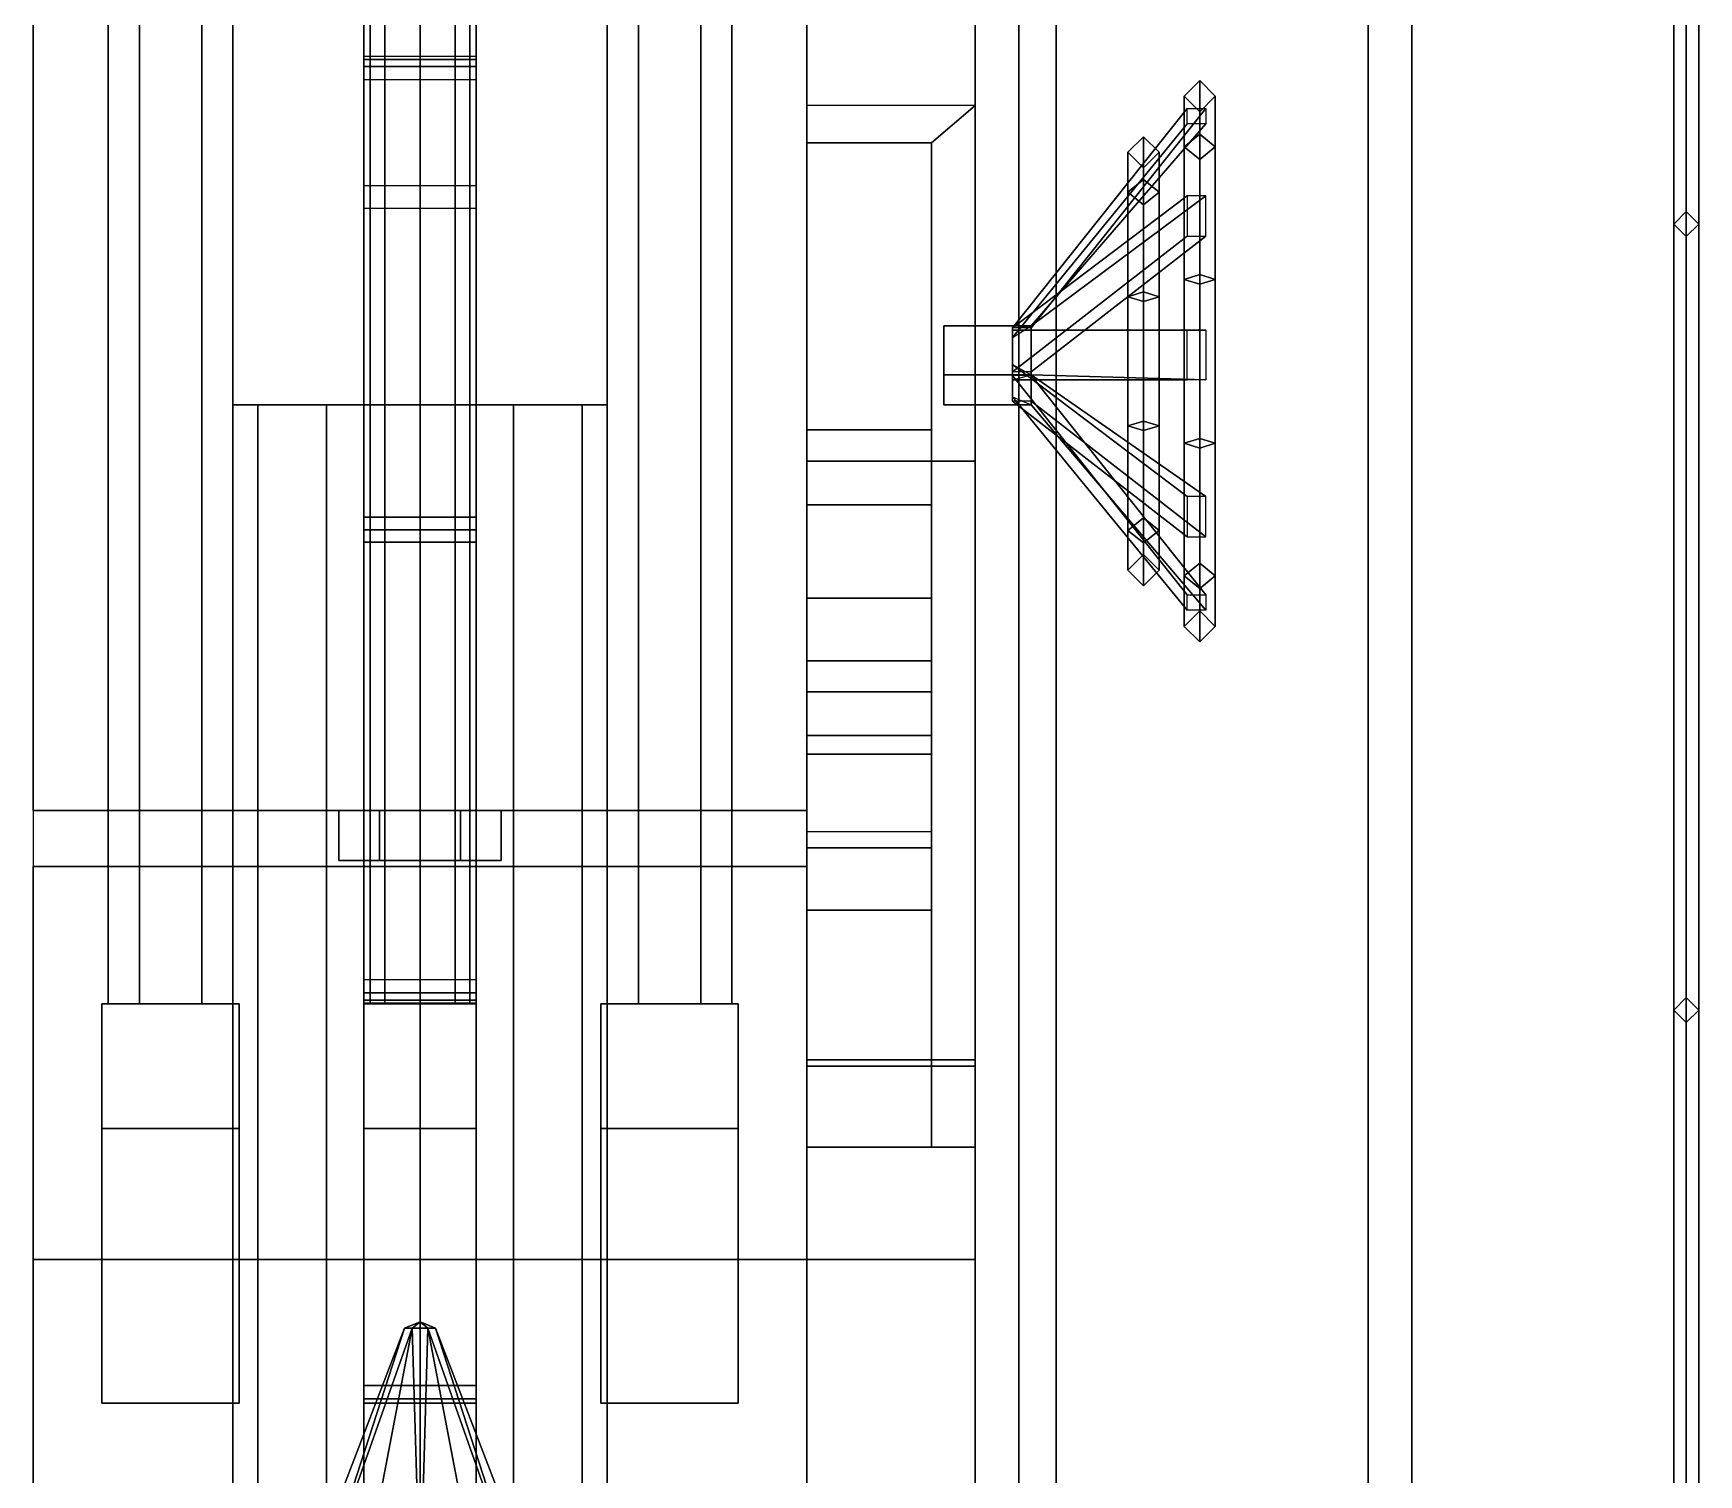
# Model space of a CAD drawing. Header units: millimetres. Extents: x -2 to 3, y -5.7 to 20.8.
# Drawn here: x -0.62 to 2.05, y -0.985 to 1.326 of the extents above; entities that cross this region are included whole.
import ezdxf

# ---------------------------------------------------------------- set-up
doc = ezdxf.new("R2010")
doc.units = ezdxf.units.MM
for name, color, linetype in [('gun', 1, 'Continuous'), ('gun_base', 2, 'Continuous'), ('shell', 3, 'Continuous'), ('sleeve', 5, 'Continuous'), ('tracks', 3, 'Continuous')]:
    doc.layers.add(name, color=color, linetype=linetype)

msp = doc.modelspace()

# ---------------------------------------------------------------- linework, layer by layer
for points in [[(0.96, -5.6, 0.71), (0.96, -4.2, 0.3), (0.96, 3.62, 0.3), (0.96, 5.61, 0.88)], [(0.96, -5.6, 1.4), (0.96, -5.6, 0.71), (0.96, 5.61, 0.88), (0.96, 5.61, 1.4)], [(0.96, 5.3, 1.72), (0.96, -5.42, 1.72), (2.05, -5.42, 1.72), (2.05, 5.3, 1.72)], [(2.05, -5.42, 1.72), (2.05, -5.11, 1.61), (2.05, 4.95, 1.61), (2.05, 5.3, 1.72)], [(2.05, 4.95, 1.61), (2.05, -5.11, 1.61), (0.96, -5.11, 1.61), (0.96, 4.95, 1.61)], [(-0.89, 4.13, 1.4), (-0.89, -2.33, 1.4), (0.89, -2.33, 1.4), (0.89, 4.13, 1.4)], [(0.89, 4.13, 1.4), (0.89, -2.33, 1.4), (0.89, -2.33, 2.35), (0.89, 4.13, 2.35)], [(0.89, 4.13, 2.35), (0.89, -2.33, 2.35), (0.96, -2.33, 2.35), (0.96, 4.13, 2.35)], [(0.96, -2.33, 2.35), (0.96, -2.33, 1.4), (0.96, 4.13, 1.4), (0.96, 4.13, 2.35)], [(0.96, 3.62, 0.3), (0.96, -4.2, 0.3), (-0.96, -4.2, 0.3), (-0.96, 3.62, 0.3)], [(1.59, -2.05, 2.35), (1.59, -2.05, 1.72), (1.59, 2.71, 1.72), (1.59, 2.37, 2.35)], [(2.01, -5.26, 3.27), (2.03, -5.26, 3.29), (2.03, 2.43, 3.29), (2.01, 2.43, 3.27)], [(2.03, -5.26, 3.25), (2.01, -5.26, 3.27), (2.01, 2.43, 3.27), (2.03, 2.43, 3.25)], [(2.03, -5.26, 3.29), (2.05, -5.26, 3.27), (2.05, 2.43, 3.27), (2.03, 2.43, 3.29)], [(2.05, -5.26, 3.27), (2.03, -5.26, 3.25), (2.03, 2.43, 3.25), (2.05, 2.43, 3.27)], [(0.96, 2.37, 2.35), (0.96, -2.05, 2.35), (1.59, -2.05, 2.35), (1.59, 2.37, 2.35)], [(2.05, 2.37, 2.24), (2.05, -5.42, 2.24), (0.96, -5.42, 2.24), (0.96, 2.37, 2.24)], [(0.96, 2.37, 2.35), (0.96, -5.42, 2.35), (2.05, -5.42, 2.35), (2.05, 2.37, 2.35)], [(2.05, -5.42, 2.35), (2.05, -5.42, 2.24), (2.05, 2.37, 2.24), (2.05, 2.37, 2.35)], [(2.03, 1.04, 2.35), (2.01, 1.02, 2.35), (2.01, 1.02, 3.27), (2.03, 1.04, 3.25)], [(2.01, 1.02, 2.35), (2.03, 1, 2.35), (2.03, 1, 3.25), (2.01, 1.02, 3.27)], [(2.05, 1.02, 2.35), (2.03, 1.04, 2.35), (2.03, 1.04, 3.25), (2.05, 1.02, 3.27)], [(2.03, 1, 2.35), (2.05, 1.02, 2.35), (2.05, 1.02, 3.27), (2.03, 1, 3.25)], [(2.03, -0.22, 2.35), (2.01, -0.24, 2.35), (2.01, -0.24, 3.27), (2.03, -0.22, 3.25)], [(2.01, -0.24, 2.35), (2.03, -0.26, 2.35), (2.03, -0.26, 3.25), (2.01, -0.24, 3.27)], [(2.05, -0.24, 2.35), (2.03, -0.22, 2.35), (2.03, -0.22, 3.25), (2.05, -0.24, 3.27)], [(2.03, -0.26, 2.35), (2.05, -0.24, 2.35), (2.05, -0.24, 3.27), (2.03, -0.26, 3.25)]]:
    msp.add_3dface(points)
at = {"layer": 'gun'}
for points in [[(-0.0566, 2.29, 4.5766), (-0.08, 2.29, 4.52), (-0.08, -0.23, 4.52), (-0.0566, -0.23, 4.5766)], [(-0.08, 2.29, 4.52), (-0.0566, 2.29, 4.4634), (-0.0566, -0.23, 4.4634), (-0.08, -0.23, 4.52)], [(-0.0566, 2.29, 2.6966), (-0.08, 2.29, 2.64), (-0.08, -0.23, 2.64), (-0.0566, -0.23, 2.6966)], [(-0.08, 2.29, 2.64), (-0.0566, 2.29, 2.5834), (-0.0566, -0.23, 2.5834), (-0.08, -0.23, 2.64)], [(0, 2.29, 4.6), (-0.0566, 2.29, 4.5766), (-0.0566, -0.23, 4.5766), (0, -0.23, 4.6)], [(-0.0566, 2.29, 4.4634), (0, 2.29, 4.44), (0, -0.23, 4.44), (-0.0566, -0.23, 4.4634)], [(0, 2.29, 2.72), (-0.0566, 2.29, 2.6966), (-0.0566, -0.23, 2.6966), (0, -0.23, 2.72)], [(-0.0566, 2.29, 2.5834), (0, 2.29, 2.56), (0, -0.23, 2.56), (-0.0566, -0.23, 2.5834)], [(0.0566, 2.29, 4.5766), (0, 2.29, 4.6), (0, -0.23, 4.6), (0.0566, -0.23, 4.5766)], [(0, 2.29, 4.44), (0.0566, 2.29, 4.4634), (0.0566, -0.23, 4.4634), (0, -0.23, 4.44)], [(0.0566, 2.29, 2.6966), (0, 2.29, 2.72), (0, -0.23, 2.72), (0.0566, -0.23, 2.6966)], [(0, 2.29, 2.56), (0.0566, 2.29, 2.5834), (0.0566, -0.23, 2.5834), (0, -0.23, 2.56)], [(0.08, 2.29, 4.52), (0.0566, 2.29, 4.5766), (0.0566, -0.23, 4.5766), (0.08, -0.23, 4.52)], [(0.0566, 2.29, 4.4634), (0.08, 2.29, 4.52), (0.08, -0.23, 4.52), (0.0566, -0.23, 4.4634)], [(0.08, 2.29, 2.64), (0.0566, 2.29, 2.6966), (0.0566, -0.23, 2.6966), (0.08, -0.23, 2.64)], [(0.0566, 2.29, 2.5834), (0.08, 2.29, 2.64), (0.08, -0.23, 2.64), (0.0566, -0.23, 2.5834)], [(-0.5, 1.8, 4.52), (-0.45, 1.8, 4.4334), (-0.45, -0.23, 4.4334), (-0.5, -0.23, 4.52)], [(-0.45, 1.8, 4.6066), (-0.5, 1.8, 4.52), (-0.5, -0.23, 4.52), (-0.45, -0.23, 4.6066)], [(-0.45, 1.8, 2.7266), (-0.5, 1.8, 2.64), (-0.5, -0.23, 2.64), (-0.45, -0.23, 2.7266)], [(-0.5, 1.8, 2.64), (-0.45, 1.8, 2.5534), (-0.45, -0.23, 2.5534), (-0.5, -0.23, 2.64)], [(-0.45, 1.8, 4.4334), (-0.35, 1.8, 4.4334), (-0.35, -0.23, 4.4334), (-0.45, -0.23, 4.4334)], [(-0.35, 1.8, 4.6066), (-0.45, 1.8, 4.6066), (-0.45, -0.23, 4.6066), (-0.35, -0.23, 4.6066)], [(-0.35, 1.8, 2.7266), (-0.45, 1.8, 2.7266), (-0.45, -0.23, 2.7266), (-0.35, -0.23, 2.7266)], [(-0.45, 1.8, 2.5534), (-0.35, 1.8, 2.5534), (-0.35, -0.23, 2.5534), (-0.45, -0.23, 2.5534)], [(-0.35, 1.8, 4.4334), (-0.3, 1.8, 4.52), (-0.3, -0.23, 4.52), (-0.35, -0.23, 4.4334)], [(-0.3, 1.8, 4.52), (-0.35, 1.8, 4.6066), (-0.35, -0.23, 4.6066), (-0.3, -0.23, 4.52)], [(-0.3, 1.8, 2.64), (-0.35, 1.8, 2.7266), (-0.35, -0.23, 2.7266), (-0.3, -0.23, 2.64)], [(-0.35, 1.8, 2.5534), (-0.3, 1.8, 2.64), (-0.3, -0.23, 2.64), (-0.35, -0.23, 2.5534)], [(0.35, 1.8, 4.6066), (0.3, 1.8, 4.52), (0.3, -0.23, 4.52), (0.35, -0.23, 4.6066)], [(0.3, 1.8, 4.52), (0.35, 1.8, 4.4334), (0.35, -0.23, 4.4334), (0.3, -0.23, 4.52)], [(0.3, 1.8, 2.64), (0.35, 1.8, 2.5534), (0.35, -0.23, 2.5534), (0.3, -0.23, 2.64)], [(0.35, 1.8, 2.7266), (0.3, 1.8, 2.64), (0.3, -0.23, 2.64), (0.35, -0.23, 2.7266)], [(0.45, 1.8, 4.6066), (0.35, 1.8, 4.6066), (0.35, -0.23, 4.6066), (0.45, -0.23, 4.6066)], [(0.35, 1.8, 4.4334), (0.45, 1.8, 4.4334), (0.45, -0.23, 4.4334), (0.35, -0.23, 4.4334)], [(0.35, 1.8, 2.5534), (0.45, 1.8, 2.5534), (0.45, -0.23, 2.5534), (0.35, -0.23, 2.5534)], [(0.45, 1.8, 2.7266), (0.35, 1.8, 2.7266), (0.35, -0.23, 2.7266), (0.45, -0.23, 2.7266)], [(0.5, 1.8, 4.52), (0.45, 1.8, 4.6066), (0.45, -0.23, 4.6066), (0.5, -0.23, 4.52)], [(0.45, 1.8, 4.4334), (0.5, 1.8, 4.52), (0.5, -0.23, 4.52), (0.45, -0.23, 4.4334)], [(0.45, 1.8, 2.5534), (0.5, 1.8, 2.64), (0.5, -0.23, 2.64), (0.45, -0.23, 2.5534)], [(0.5, 1.8, 2.64), (0.45, 1.8, 2.7266), (0.45, -0.23, 2.7266), (0.5, -0.23, 2.64)], [(-0.2598, 0.73, 3.43), (-0.3, 0.73, 3.58), (-0.3, -1.1, 3.58), (-0.2598, -1.1, 3.43)], [(-0.3, 0.73, 3.58), (-0.2598, 0.73, 3.73), (-0.2598, -1.15, 3.73), (-0.3, -1.1, 3.58)], [(-0.15, 0.73, 3.3202), (-0.2598, 0.73, 3.43), (-0.2598, -1.1, 3.43), (-0.15, -1.1, 3.3202)], [(-0.2598, 0.73, 3.73), (-0.15, 0.73, 3.8398), (-0.15, -1.19, 3.8398), (-0.2598, -1.15, 3.73)], [(0, 0.73, 3.28), (-0.15, 0.73, 3.3202), (-0.15, -1.1, 3.3202), (0, -1.1, 3.28)], [(-0.15, 0.73, 3.8398), (0, 0.73, 3.88), (0, -1.19, 3.88), (-0.15, -1.19, 3.8398)], [(0.15, 0.73, 3.3202), (0, 0.73, 3.28), (0, -1.1, 3.28), (0.15, -1.1, 3.3202)], [(0, 0.73, 3.88), (0.15, 0.73, 3.8398), (0.15, -1.19, 3.8398), (0, -1.19, 3.88)], [(0.2598, 0.73, 3.43), (0.15, 0.73, 3.3202), (0.15, -1.1, 3.3202), (0.2598, -1.1, 3.43)], [(0.15, 0.73, 3.8398), (0.2598, 0.73, 3.73), (0.2598, -1.15, 3.73), (0.15, -1.19, 3.8398)], [(0.3, 0.73, 3.58), (0.2598, 0.73, 3.43), (0.2598, -1.1, 3.43), (0.3, -1.1, 3.58)], [(0.2598, 0.73, 3.73), (0.3, 0.73, 3.58), (0.3, -1.1, 3.58), (0.2598, -1.15, 3.73)], [(-0.62, -0.01, 4.36), (-0.62, -1.1, 4.36), (0.62, -1.1, 4.36), (0.62, -0.01, 4.36)], [(0.62, -0.01, 4.36), (0.62, -0.01, 2.8), (-0.62, -0.01, 2.8), (-0.62, -0.01, 4.36)], [(0.62, -0.01, 2.8), (0.62, -1.1, 2.8), (-0.62, -1.1, 2.8), (-0.62, -0.01, 2.8)], [(0.62, -1.1, 4.36), (0.62, -1.1, 2.8), (0.62, -0.01, 2.8), (0.62, -0.01, 4.36)], [(-0.51, -0.23, 4.63), (-0.51, -0.43, 4.63), (-0.29, -0.43, 4.63), (-0.29, -0.23, 4.63)], [(-0.51, -0.23, 4.36), (-0.51, -0.87, 4.36), (-0.51, -0.43, 4.63), (-0.51, -0.23, 4.63)], [(-0.29, -0.23, 4.63), (-0.29, -0.23, 4.36), (-0.51, -0.23, 4.36), (-0.51, -0.23, 4.63)], [(-0.51, -0.43, 2.53), (-0.51, -0.87, 2.8), (-0.51, -0.23, 2.8), (-0.51, -0.23, 2.53)], [(-0.51, -0.23, 2.53), (-0.51, -0.23, 2.8), (-0.29, -0.23, 2.8), (-0.29, -0.23, 2.53)], [(-0.29, -0.23, 2.53), (-0.29, -0.43, 2.53), (-0.51, -0.43, 2.53), (-0.51, -0.23, 2.53)], [(-0.29, -0.43, 4.63), (-0.29, -0.87, 4.36), (-0.29, -0.23, 4.36), (-0.29, -0.23, 4.63)], [(-0.29, -0.23, 2.8), (-0.29, -0.87, 2.8), (-0.29, -0.43, 2.53), (-0.29, -0.23, 2.53)], [(-0.09, -0.23, 4.36), (-0.09, -0.87, 4.36), (-0.09, -0.43, 4.63), (-0.09, -0.23, 4.63)], [(-0.09, -0.23, 4.63), (-0.09, -0.43, 4.63), (0.09, -0.43, 4.63), (0.09, -0.23, 4.63)], [(0.09, -0.23, 4.63), (0.09, -0.23, 4.36), (-0.09, -0.23, 4.36), (-0.09, -0.23, 4.63)], [(-0.09, -0.43, 2.53), (-0.09, -0.87, 2.8), (-0.09, -0.23, 2.8), (-0.09, -0.23, 2.53)], [(-0.09, -0.23, 2.53), (-0.09, -0.23, 2.8), (0.09, -0.23, 2.8), (0.09, -0.23, 2.53)], [(0.09, -0.23, 2.53), (0.09, -0.43, 2.53), (-0.09, -0.43, 2.53), (-0.09, -0.23, 2.53)], [(0.09, -0.43, 4.63), (0.09, -0.87, 4.36), (0.09, -0.23, 4.36), (0.09, -0.23, 4.63)], [(0.09, -0.23, 2.8), (0.09, -0.87, 2.8), (0.09, -0.43, 2.53), (0.09, -0.23, 2.53)], [(0.29, -0.23, 4.63), (0.29, -0.43, 4.63), (0.51, -0.43, 4.63), (0.51, -0.23, 4.63)], [(0.51, -0.23, 4.63), (0.51, -0.23, 4.36), (0.29, -0.23, 4.36), (0.29, -0.23, 4.63)], [(0.29, -0.23, 4.36), (0.29, -0.87, 4.36), (0.29, -0.43, 4.63), (0.29, -0.23, 4.63)], [(0.29, -0.23, 2.53), (0.29, -0.23, 2.8), (0.51, -0.23, 2.8), (0.51, -0.23, 2.53)], [(0.29, -0.43, 2.53), (0.29, -0.87, 2.8), (0.29, -0.23, 2.8), (0.29, -0.23, 2.53)], [(0.51, -0.23, 2.53), (0.51, -0.43, 2.53), (0.29, -0.43, 2.53), (0.29, -0.23, 2.53)], [(0.51, -0.43, 4.63), (0.51, -0.87, 4.36), (0.51, -0.23, 4.36), (0.51, -0.23, 4.63)], [(0.51, -0.23, 2.8), (0.51, -0.87, 2.8), (0.51, -0.43, 2.53), (0.51, -0.23, 2.53)], [(-0.51, -0.43, 4.63), (-0.51, -0.87, 4.36), (-0.29, -0.87, 4.36), (-0.29, -0.43, 4.63)], [(-0.29, -0.43, 2.53), (-0.29, -0.87, 2.8), (-0.51, -0.87, 2.8), (-0.51, -0.43, 2.53)], [(-0.09, -0.43, 4.63), (-0.09, -0.87, 4.36), (0.09, -0.87, 4.36), (0.09, -0.43, 4.63)], [(0.09, -0.43, 2.53), (0.09, -0.87, 2.8), (-0.09, -0.87, 2.8), (-0.09, -0.43, 2.53)], [(0.29, -0.43, 4.63), (0.29, -0.87, 4.36), (0.51, -0.87, 4.36), (0.51, -0.43, 4.63)], [(0.51, -0.43, 2.53), (0.51, -0.87, 2.8), (0.29, -0.87, 2.8), (0.29, -0.43, 2.53)]]:
    msp.add_3dface(points, dxfattribs=at)
at = {"layer": 'gun_base'}
for points in [[(-0.62, 2.37, 1.54), (-0.62, -0.64, 1.54), (0.62, -0.64, 1.54), (0.62, 2.37, 1.54)], [(0.62, 2.37, 2.35), (0.62, -0.64, 2.35), (0.62, -0.32, 2.82), (0.62, 2.1, 2.82)], [(0.62, 2.37, 1.54), (0.62, -0.64, 1.54), (0.62, -0.64, 2.35), (0.62, 2.37, 2.35)], [(0.89, -0.32, 2.82), (0.89, -0.64, 2.35), (0.89, 2.37, 2.35), (0.89, 2.1, 2.82)], [(0.89, -0.64, 2.35), (0.89, -0.64, 1.4), (0.89, 2.37, 1.4), (0.89, 2.37, 2.35)], [(0.62, 2.1, 2.82), (0.62, -0.32, 2.82), (0.89, -0.32, 2.82), (0.89, 2.1, 2.82)], [(1.25, 1.1641, 2.8355), (1.225, 1.1438, 2.8502), (1.225, 1.225, 3.1), (1.25, 1.25, 3.1)], [(1.25, 1.25, 3.1), (1.225, 1.225, 3.1), (1.225, 1.1438, 3.3498), (1.25, 1.1641, 3.3645)], [(1.275, 1.1438, 2.8502), (1.25, 1.1641, 2.8355), (1.25, 1.25, 3.1), (1.275, 1.225, 3.1)], [(1.275, 1.225, 3.1), (1.25, 1.25, 3.1), (1.25, 1.1641, 3.3645), (1.275, 1.1438, 3.3498)], [(0.62, 1.21, 2.82), (0.62, 0.64, 2.82), (0.62, 0.64, 3.25), (0.62, 1.15, 3.53)], [(0.82, 1.15, 3.53), (0.89, 1.21, 2.82), (0.62, 1.21, 2.82), (0.62, 1.15, 3.53)], [(0.82, 0.64, 3.25), (0.89, 0.64, 2.82), (0.89, 1.21, 2.82), (0.82, 1.15, 3.53)], [(1.26, 1.2054, 3.1791), (0.98, 0.8535, 3.0648), (0.95, 0.8535, 3.0648), (1.23, 1.2054, 3.1791)], [(0.95, 0.8535, 3.0648), (0.95, 0.8383, 3.144), (1.23, 1.1807, 3.2552), (1.23, 1.2054, 3.1791)], [(1.26, 1.1807, 3.2552), (0.98, 0.8566, 3.1411), (0.98, 0.8535, 3.0648), (1.26, 1.2054, 3.1791)], [(1.225, 1.1438, 2.8502), (1.25, 1.1236, 2.8649), (1.25, 1.2, 3.1), (1.225, 1.225, 3.1)], [(1.225, 1.225, 3.1), (1.25, 1.2, 3.1), (1.25, 1.1236, 3.3351), (1.225, 1.1438, 3.3498)], [(1.25, 1.1236, 2.8649), (1.275, 1.1438, 2.8502), (1.275, 1.225, 3.1), (1.25, 1.2, 3.1)], [(1.25, 1.2, 3.1), (1.275, 1.225, 3.1), (1.275, 1.1438, 3.3498), (1.25, 1.1236, 3.3351)], [(1.23, 1.1807, 3.2552), (0.95, 0.8383, 3.144), (0.98, 0.8566, 3.1411), (1.26, 1.1807, 3.2552)], [(0.82, 0.69, 3.91), (0.82, 1.15, 3.53), (0.62, 1.15, 3.53), (0.62, 0.69, 3.91)], [(0.62, 1.15, 3.53), (0.62, 0.64, 3.25), (0.62, 0.32, 3.29), (0.62, 0.69, 3.91)], [(0.82, 0.32, 3.29), (0.82, 0.64, 3.25), (0.82, 1.15, 3.53), (0.82, 0.69, 3.91)], [(1.16, 1.0912, 2.8884), (1.135, 1.071, 2.9031), (1.135, 1.135, 3.1), (1.16, 1.16, 3.1)], [(1.16, 1.16, 3.1), (1.135, 1.135, 3.1), (1.135, 1.071, 3.2969), (1.16, 1.0912, 3.3116)], [(1.185, 1.071, 2.9031), (1.16, 1.0912, 2.8884), (1.16, 1.16, 3.1), (1.185, 1.135, 3.1)], [(1.185, 1.135, 3.1), (1.16, 1.16, 3.1), (1.16, 1.0912, 3.3116), (1.185, 1.071, 3.2969)], [(1.25, 0.9391, 2.672), (1.225, 0.9313, 2.6958), (1.225, 1.1438, 2.8502), (1.25, 1.1641, 2.8355)], [(1.25, 1.1641, 3.3645), (1.225, 1.1438, 3.3498), (1.225, 0.9313, 3.5042), (1.25, 0.9391, 3.528)], [(1.275, 0.9313, 2.6958), (1.25, 0.9391, 2.672), (1.25, 1.1641, 2.8355), (1.275, 1.1438, 2.8502)], [(1.275, 1.1438, 3.3498), (1.25, 1.1641, 3.3645), (1.25, 0.9391, 3.528), (1.275, 0.9313, 3.5042)], [(1.135, 1.071, 2.9031), (1.16, 1.0508, 2.9178), (1.16, 1.11, 3.1), (1.135, 1.135, 3.1)], [(1.135, 1.135, 3.1), (1.16, 1.11, 3.1), (1.16, 1.0508, 3.2822), (1.135, 1.071, 3.2969)], [(1.16, 1.0508, 2.9178), (1.185, 1.071, 2.9031), (1.185, 1.135, 3.1), (1.16, 1.11, 3.1)], [(1.16, 1.11, 3.1), (1.185, 1.135, 3.1), (1.185, 1.071, 3.2969), (1.16, 1.0508, 3.2822)], [(1.225, 0.9313, 2.6958), (1.25, 0.9236, 2.7196), (1.25, 1.1236, 2.8649), (1.225, 1.1438, 2.8502)], [(1.225, 1.1438, 3.3498), (1.25, 1.1236, 3.3351), (1.25, 0.9236, 3.4804), (1.225, 0.9313, 3.5042)], [(1.25, 0.9236, 2.7196), (1.275, 0.9313, 2.6958), (1.275, 1.1438, 2.8502), (1.25, 1.1236, 2.8649)], [(1.25, 1.1236, 3.3351), (1.275, 1.1438, 3.3498), (1.275, 0.9313, 3.5042), (1.25, 0.9236, 3.4804)], [(1.16, 0.9112, 2.7576), (1.135, 0.9035, 2.7814), (1.135, 1.071, 2.9031), (1.16, 1.0912, 2.8884)], [(1.16, 1.0912, 3.3116), (1.135, 1.071, 3.2969), (1.135, 0.9035, 3.4186), (1.16, 0.9112, 3.4424)], [(1.135, 0.9035, 2.7814), (1.16, 0.8958, 2.8052), (1.16, 1.0508, 2.9178), (1.135, 1.071, 2.9031)], [(1.135, 1.071, 3.2969), (1.16, 1.0508, 3.2822), (1.16, 0.8958, 3.3948), (1.135, 0.9035, 3.4186)], [(1.185, 0.9035, 2.7814), (1.16, 0.9112, 2.7576), (1.16, 1.0912, 2.8884), (1.185, 1.071, 2.9031)], [(1.185, 1.071, 3.2969), (1.16, 1.0912, 3.3116), (1.16, 0.9112, 3.4424), (1.185, 0.9035, 3.4186)], [(1.16, 0.8958, 2.8052), (1.185, 0.9035, 2.7814), (1.185, 1.071, 2.9031), (1.16, 1.0508, 2.9178)], [(1.16, 1.0508, 3.2822), (1.185, 1.071, 3.2969), (1.185, 0.9035, 3.4186), (1.16, 0.8958, 3.3948)], [(1.23, 1.0653, 2.7859), (0.95, 0.8537, 3.0772), (0.98, 0.8566, 3.0589), (1.26, 1.0653, 2.7859)], [(0.95, 0.7831, 3.0383), (0.95, 0.8537, 3.0772), (1.23, 1.0653, 2.7859), (1.23, 1.0005, 2.7389)], [(1.26, 1.0653, 2.7859), (0.98, 0.8566, 3.0589), (0.98, 0.7831, 3.0383), (1.26, 1.0005, 2.7389)], [(1.26, 1.0005, 2.7389), (0.98, 0.7831, 3.0383), (0.95, 0.7831, 3.0383), (1.23, 1.0005, 2.7389)], [(1.25, 0.6609, 2.672), (1.225, 0.6687, 2.6958), (1.225, 0.9313, 2.6958), (1.25, 0.9391, 2.672)], [(1.25, 0.9391, 3.528), (1.225, 0.9313, 3.5042), (1.225, 0.6687, 3.5042), (1.25, 0.6609, 3.528)], [(1.275, 0.6687, 2.6958), (1.25, 0.6609, 2.672), (1.25, 0.9391, 2.672), (1.275, 0.9313, 2.6958)], [(1.275, 0.9313, 3.5042), (1.25, 0.9391, 3.528), (1.25, 0.6609, 3.528), (1.275, 0.6687, 3.5042)], [(1.16, 0.6888, 2.7576), (1.135, 0.6965, 2.7814), (1.135, 0.9035, 2.7814), (1.16, 0.9112, 2.7576)], [(1.16, 0.9112, 3.4424), (1.135, 0.9035, 3.4186), (1.135, 0.6965, 3.4186), (1.16, 0.6888, 3.4424)], [(1.185, 0.6965, 2.7814), (1.16, 0.6888, 2.7576), (1.16, 0.9112, 2.7576), (1.185, 0.9035, 2.7814)], [(1.185, 0.9035, 3.4186), (1.16, 0.9112, 3.4424), (1.16, 0.6888, 3.4424), (1.185, 0.6965, 3.4186)], [(1.225, 0.6687, 2.6958), (1.25, 0.6764, 2.7196), (1.25, 0.9236, 2.7196), (1.225, 0.9313, 2.6958)], [(1.225, 0.9313, 3.5042), (1.25, 0.9236, 3.4804), (1.25, 0.6764, 3.4804), (1.225, 0.6687, 3.5042)], [(1.25, 0.6764, 2.7196), (1.275, 0.6687, 2.6958), (1.275, 0.9313, 2.6958), (1.25, 0.9236, 2.7196)], [(1.25, 0.9236, 3.4804), (1.275, 0.9313, 3.5042), (1.275, 0.6687, 3.5042), (1.25, 0.6764, 3.4804)], [(1.135, 0.6965, 2.7814), (1.16, 0.7042, 2.8052), (1.16, 0.8958, 2.8052), (1.135, 0.9035, 2.7814)], [(1.135, 0.9035, 3.4186), (1.16, 0.8958, 3.3948), (1.16, 0.7042, 3.3948), (1.135, 0.6965, 3.4186)], [(1.16, 0.7042, 2.8052), (1.185, 0.6965, 2.7814), (1.185, 0.9035, 2.7814), (1.16, 0.8958, 2.8052)], [(1.16, 0.8958, 3.3948), (1.185, 0.9035, 3.4186), (1.185, 0.6965, 3.4186), (1.16, 0.7042, 3.3948)], [(0.98, 0.7784, 3.1666), (0.98, 0.8566, 3.1411), (0.84, 0.8566, 3.1411), (0.84, 0.7784, 3.1666)], [(0.98, 0.8566, 3.1411), (0.98, 0.8566, 3.0589), (0.84, 0.8566, 3.0589), (0.84, 0.8566, 3.1411)], [(0.98, 0.8566, 3.0589), (0.98, 0.7784, 3.0334), (0.84, 0.7784, 3.0334), (0.84, 0.8566, 3.0589)], [(0.98, 0.73, 3.1), (0.98, 0.8566, 3.0589), (0.98, 0.8566, 3.1411), (0.98, 0.7784, 3.1666)], [(0.98, 0.7784, 3.0334), (0.98, 0.7784, 3.0334), (0.98, 0.8566, 3.0589), (0.98, 0.73, 3.1)], [(0.95, 0.85, 3.14), (0.95, 0.77, 3.15), (1.23, 0.77, 3.51), (1.23, 0.85, 3.51)], [(1.26, 0.85, 3.51), (0.98, 0.85, 3.14), (0.95, 0.85, 3.14), (1.23, 0.85, 3.51)], [(1.26, 0.77, 3.51), (0.98, 0.7784, 3.1666), (0.98, 0.85, 3.14), (1.26, 0.85, 3.51)], [(0.98, 0.73, 3.1), (0.98, 0.7784, 3.1666), (0.84, 0.7784, 3.1666), (0.84, 0.73, 3.1)], [(0.98, 0.7784, 3.0334), (0.98, 0.73, 3.1), (0.84, 0.73, 3.1), (0.84, 0.7784, 3.0334)], [(1.23, 0.5833, 2.7507), (0.95, 0.7949, 3.0419), (0.98, 0.7784, 3.0334), (1.26, 0.5833, 2.7507)], [(0.95, 0.736, 3.097), (0.95, 0.7949, 3.0419), (1.23, 0.5833, 2.7507), (1.23, 0.5186, 2.7977)], [(1.23, 0.77, 3.51), (0.95, 0.77, 3.15), (0.98, 0.7784, 3.1666), (1.26, 0.77, 3.51)], [(1.26, 0.4255, 3.2742), (0.98, 0.7774, 3.1599), (0.95, 0.7774, 3.1599), (1.23, 0.4255, 3.2742)], [(0.95, 0.7774, 3.1599), (0.95, 0.7432, 3.0869), (1.23, 0.4008, 3.1982), (1.23, 0.4255, 3.2742)], [(1.26, 0.5833, 2.7507), (0.98, 0.7784, 3.0334), (0.98, 0.736, 3.097), (1.26, 0.5186, 2.7977)], [(1.26, 0.4008, 3.1982), (0.98, 0.73, 3.1), (0.98, 0.7774, 3.1599), (1.26, 0.4255, 3.2742)], [(1.23, 0.4008, 3.1982), (0.95, 0.7432, 3.0869), (0.98, 0.73, 3.1), (1.26, 0.4008, 3.1982)], [(1.26, 0.5186, 2.7977), (0.98, 0.736, 3.097), (0.95, 0.736, 3.097), (1.23, 0.5186, 2.7977)], [(1.135, 0.529, 2.9031), (1.16, 0.5492, 2.9178), (1.16, 0.7042, 2.8052), (1.135, 0.6965, 2.7814)], [(1.135, 0.6965, 3.4186), (1.16, 0.7042, 3.3948), (1.16, 0.5492, 3.2822), (1.135, 0.529, 3.2969)], [(1.16, 0.5088, 2.8884), (1.135, 0.529, 2.9031), (1.135, 0.6965, 2.7814), (1.16, 0.6888, 2.7576)], [(1.16, 0.6888, 3.4424), (1.135, 0.6965, 3.4186), (1.135, 0.529, 3.2969), (1.16, 0.5088, 3.3116)], [(1.16, 0.5492, 2.9178), (1.185, 0.529, 2.9031), (1.185, 0.6965, 2.7814), (1.16, 0.7042, 2.8052)], [(1.16, 0.7042, 3.3948), (1.185, 0.6965, 3.4186), (1.185, 0.529, 3.2969), (1.16, 0.5492, 3.2822)], [(1.185, 0.529, 2.9031), (1.16, 0.5088, 2.8884), (1.16, 0.6888, 2.7576), (1.185, 0.6965, 2.7814)], [(1.185, 0.6965, 3.4186), (1.16, 0.6888, 3.4424), (1.16, 0.5088, 3.3116), (1.185, 0.529, 3.2969)], [(0.62, 0.69, 3.91), (0.62, 0.32, 3.29), (0.62, 0.2, 3.44), (0.62, 0.57, 3.95)], [(0.82, 0.57, 3.95), (0.82, 0.69, 3.91), (0.62, 0.69, 3.91), (0.62, 0.57, 3.95)], [(0.82, 0.2, 3.44), (0.82, 0.32, 3.29), (0.82, 0.69, 3.91), (0.82, 0.57, 3.95)], [(1.225, 0.4562, 2.8502), (1.25, 0.4764, 2.8649), (1.25, 0.6764, 2.7196), (1.225, 0.6687, 2.6958)], [(1.225, 0.6687, 3.5042), (1.25, 0.6764, 3.4804), (1.25, 0.4764, 3.3351), (1.225, 0.4562, 3.3498)], [(1.25, 0.4359, 2.8355), (1.225, 0.4562, 2.8502), (1.225, 0.6687, 2.6958), (1.25, 0.6609, 2.672)], [(1.25, 0.6609, 3.528), (1.225, 0.6687, 3.5042), (1.225, 0.4562, 3.3498), (1.25, 0.4359, 3.3645)], [(1.25, 0.4764, 2.8649), (1.275, 0.4562, 2.8502), (1.275, 0.6687, 2.6958), (1.25, 0.6764, 2.7196)], [(1.25, 0.6764, 3.4804), (1.275, 0.6687, 3.5042), (1.275, 0.4562, 3.3498), (1.25, 0.4764, 3.3351)], [(1.275, 0.4562, 2.8502), (1.25, 0.4359, 2.8355), (1.25, 0.6609, 2.672), (1.275, 0.6687, 2.6958)], [(1.275, 0.6687, 3.5042), (1.25, 0.6609, 3.528), (1.25, 0.4359, 3.3645), (1.275, 0.4562, 3.3498)], [(0.62, 0.64, 3.25), (0.62, 0.64, 2.82), (0.89, 0.64, 2.82), (0.82, 0.64, 3.25)], [(0.62, 0.32, 3.29), (0.62, 0.64, 3.25), (0.82, 0.64, 3.25), (0.82, 0.32, 3.29)], [(0.82, 0.42, 3.95), (0.82, 0.57, 3.95), (0.62, 0.57, 3.95), (0.62, 0.42, 3.95)], [(0.62, 0.57, 3.95), (0.62, 0.2, 3.44), (0.62, 0.17, 3.53), (0.62, 0.42, 3.95)], [(0.82, 0.17, 3.53), (0.82, 0.2, 3.44), (0.82, 0.57, 3.95), (0.82, 0.42, 3.95)], [(1.135, 0.465, 3.1), (1.16, 0.49, 3.1), (1.16, 0.5492, 2.9178), (1.135, 0.529, 2.9031)], [(1.135, 0.529, 3.2969), (1.16, 0.5492, 3.2822), (1.16, 0.49, 3.1), (1.135, 0.465, 3.1)], [(1.16, 0.49, 3.1), (1.185, 0.465, 3.1), (1.185, 0.529, 2.9031), (1.16, 0.5492, 2.9178)], [(1.16, 0.5492, 3.2822), (1.185, 0.529, 3.2969), (1.185, 0.465, 3.1), (1.16, 0.49, 3.1)], [(1.16, 0.44, 3.1), (1.135, 0.465, 3.1), (1.135, 0.529, 2.9031), (1.16, 0.5088, 2.8884)], [(1.16, 0.5088, 3.3116), (1.135, 0.529, 3.2969), (1.135, 0.465, 3.1), (1.16, 0.44, 3.1)], [(1.185, 0.465, 3.1), (1.16, 0.44, 3.1), (1.16, 0.5088, 2.8884), (1.185, 0.529, 2.9031)], [(1.185, 0.529, 3.2969), (1.16, 0.5088, 3.3116), (1.16, 0.44, 3.1), (1.185, 0.465, 3.1)], [(1.225, 0.375, 3.1), (1.25, 0.4, 3.1), (1.25, 0.4764, 2.8649), (1.225, 0.4562, 2.8502)], [(1.225, 0.4562, 3.3498), (1.25, 0.4764, 3.3351), (1.25, 0.4, 3.1), (1.225, 0.375, 3.1)], [(1.25, 0.35, 3.1), (1.225, 0.375, 3.1), (1.225, 0.4562, 2.8502), (1.25, 0.4359, 2.8355)], [(1.25, 0.4359, 3.3645), (1.225, 0.4562, 3.3498), (1.225, 0.375, 3.1), (1.25, 0.35, 3.1)], [(1.25, 0.4, 3.1), (1.275, 0.375, 3.1), (1.275, 0.4562, 2.8502), (1.25, 0.4764, 2.8649)], [(1.25, 0.4764, 3.3351), (1.275, 0.4562, 3.3498), (1.275, 0.375, 3.1), (1.25, 0.4, 3.1)], [(1.275, 0.375, 3.1), (1.25, 0.35, 3.1), (1.25, 0.4359, 2.8355), (1.275, 0.4562, 2.8502)], [(1.275, 0.4562, 3.3498), (1.25, 0.4359, 3.3645), (1.25, 0.35, 3.1), (1.275, 0.375, 3.1)], [(0.62, 0.42, 3.95), (0.62, 0.17, 3.53), (0.62, 0.17, 3.68), (0.62, 0.27, 3.92)], [(0.82, 0.27, 3.92), (0.82, 0.42, 3.95), (0.62, 0.42, 3.95), (0.62, 0.27, 3.92)], [(0.82, 0.17, 3.68), (0.82, 0.17, 3.53), (0.82, 0.42, 3.95), (0.82, 0.27, 3.92)], [(0.62, 0.2, 3.44), (0.62, 0.32, 3.29), (0.82, 0.32, 3.29), (0.82, 0.2, 3.44)], [(0.82, 0.02, 3.88), (0.82, 0.27, 3.92), (0.62, 0.27, 3.92), (0.62, 0.02, 3.88)], [(0.62, 0.27, 3.92), (0.62, 0.17, 3.68), (0.62, -0.08, 3.75), (0.62, 0.02, 3.88)], [(0.82, -0.08, 3.75), (0.82, 0.17, 3.68), (0.82, 0.27, 3.92), (0.82, 0.02, 3.88)], [(0.62, 0.17, 3.53), (0.62, 0.2, 3.44), (0.82, 0.2, 3.44), (0.82, 0.17, 3.53)], [(0.62, 0.17, 3.68), (0.62, 0.17, 3.53), (0.82, 0.17, 3.53), (0.82, 0.17, 3.68)], [(0.62, -0.08, 3.75), (0.62, 0.17, 3.68), (0.82, 0.17, 3.68), (0.82, -0.08, 3.75)], [(0.62, 0.0462, 3.7147), (0.62, -0.33, 3.19), (0.62, -0.46, 3.24), (0.62, -0.08, 3.75)], [(0.82, 0.0462, 3.7147), (0.82, -0.33, 3.19), (0.62, -0.33, 3.19), (0.62, 0.0462, 3.7147)], [(0.82, -0.46, 3.24), (0.82, -0.33, 3.19), (0.82, 0.0462, 3.7147), (0.82, -0.08, 3.75)], [(0.62, 0.02, 3.88), (0.62, -0.08, 3.75), (0.82, -0.08, 3.75), (0.82, 0.02, 3.88)], [(0.62, -0.08, 3.75), (0.62, -0.46, 3.24), (0.82, -0.46, 3.24), (0.82, -0.08, 3.75)], [(0.62, -0.32, 2.82), (0.62, -0.64, 2.35), (0.89, -0.64, 2.35), (0.89, -0.32, 2.82)], [(0.62, -0.33, 3.19), (0.62, -0.33, 2.8), (0.62, -0.46, 2.61), (0.62, -0.46, 3.24)], [(0.82, -0.33, 3.19), (0.89, -0.33, 2.8), (0.62, -0.33, 2.8), (0.62, -0.33, 3.19)], [(0.89, -0.46, 2.61), (0.89, -0.33, 2.8), (0.82, -0.33, 3.19), (0.82, -0.46, 3.24)], [(0.62, -0.46, 3.24), (0.62, -0.46, 2.61), (0.89, -0.46, 2.61), (0.82, -0.46, 3.24)], [(-0.62, -0.64, 1.54), (-0.62, -0.64, 1.4), (0.62, -0.64, 1.4), (0.62, -0.64, 1.54)], [(0.62, -0.64, 2.35), (0.62, -0.64, 1.4), (0.89, -0.64, 1.4), (0.89, -0.64, 2.35)]]:
    msp.add_3dface(points, dxfattribs=at)
at = {"layer": 'shell'}
for points in [[(-0.0125, -0.75, 3.5583), (-0.025, -0.75, 3.58), (0, -0.74, 3.58)], [(-0.025, -0.75, 3.58), (-0.0125, -0.75, 3.6017), (0, -0.74, 3.58)], [(0.0125, -0.75, 3.5583), (-0.0125, -0.75, 3.5583), (0, -0.74, 3.58)], [(-0.0125, -0.75, 3.6017), (0.0125, -0.75, 3.6017), (0, -0.74, 3.58)], [(0.025, -0.75, 3.58), (0.0125, -0.75, 3.5583), (0, -0.74, 3.58)], [(0.0125, -0.75, 3.6017), (0.025, -0.75, 3.58), (0, -0.74, 3.58)], [(-0.1645, -1.18, 3.485), (-0.19, -1.18, 3.58), (-0.025, -0.75, 3.58), (-0.0125, -0.75, 3.5583)], [(-0.19, -1.18, 3.58), (-0.1645, -1.18, 3.675), (-0.025, -0.75, 3.58)], [(-0.095, -1.18, 3.4155), (-0.1645, -1.18, 3.485), (-0.0125, -0.75, 3.5583)], [(-0.1645, -1.18, 3.675), (-0.095, -1.18, 3.7445), (-0.0125, -0.75, 3.6017), (-0.025, -0.75, 3.58)], [(0, -1.18, 3.39), (-0.095, -1.18, 3.4155), (-0.0125, -0.75, 3.5583), (0.0125, -0.75, 3.5583)], [(-0.095, -1.18, 3.7445), (0, -1.18, 3.77), (-0.0125, -0.75, 3.6017)], [(0, -1.18, 3.77), (0.095, -1.18, 3.7445), (0.0125, -0.75, 3.6017), (-0.0125, -0.75, 3.6017)], [(0.095, -1.18, 3.4155), (0, -1.18, 3.39), (0.0125, -0.75, 3.5583)], [(0.1645, -1.18, 3.485), (0.095, -1.18, 3.4155), (0.0125, -0.75, 3.5583), (0.025, -0.75, 3.58)], [(0.095, -1.18, 3.7445), (0.1645, -1.18, 3.675), (0.0125, -0.75, 3.6017)], [(0.1645, -1.18, 3.675), (0.19, -1.18, 3.58), (0.025, -0.75, 3.58), (0.0125, -0.75, 3.6017)], [(0.19, -1.18, 3.58), (0.1645, -1.18, 3.485), (0.025, -0.75, 3.58)]]:
    msp.add_3dface(points, dxfattribs=at)
at = {"layer": 'sleeve'}
for points in [[(-0.62, 1.85, 4.81), (-0.62, 0.08, 4.81), (-0.09, 0.08, 4.99), (-0.09, 1.85, 4.99)], [(-0.62, 0.08, 2.35), (-0.62, 1.85, 2.35), (-0.09, 1.85, 2.17), (-0.09, 0.08, 2.17)], [(-0.09, 1.85, 4.99), (-0.09, 0.08, 4.99), (0.09, 0.08, 4.99), (0.09, 1.85, 4.99)], [(-0.09, 0.08, 2.17), (-0.09, 1.85, 2.17), (0.09, 1.85, 2.17), (0.09, 0.08, 2.17)], [(0.09, 1.2724, 1.7877), (0.09, 1.85, 2.17), (-0.09, 1.85, 2.17), (-0.09, 1.2724, 1.7877)], [(0.09, 1.85, 2.13), (0.09, 1.2839, 1.76), (-0.09, 1.2839, 1.76), (-0.09, 1.85, 2.13)], [(-0.09, 1.2724, 1.7877), (-0.09, 1.85, 2.17), (-0.09, 1.85, 2.13), (-0.09, 1.2839, 1.76)], [(0.09, 0.08, 4.99), (0.62, 0.08, 4.81), (0.62, 1.85, 4.81), (0.09, 1.85, 4.99)], [(0.09, 1.85, 2.17), (0.62, 1.85, 2.35), (0.62, 0.08, 2.35), (0.09, 0.08, 2.17)], [(0.09, 1.85, 2.17), (0.09, 1.2724, 1.7877), (0.09, 1.2839, 1.76), (0.09, 1.85, 2.13)], [(0.62, 0.08, 4.81), (0.62, 0.08, 2.35), (0.62, 1.85, 2.35), (0.62, 1.85, 4.81)], [(-0.09, 1.2885, 1.7877), (-0.09, 1.2515, 1.7723), (-0.09, 1.0449, 2.2712), (-0.09, 1.0818, 2.2865)], [(0.09, 1.0818, 2.2865), (0.09, 1.2885, 1.7877), (-0.09, 1.2885, 1.7877), (-0.09, 1.0818, 2.2865)], [(0.09, 1.2839, 1.76), (0.09, 0.53, 1.61), (-0.09, 0.53, 1.61), (-0.09, 1.2839, 1.76)], [(-0.09, 0.53, 1.64), (-0.09, 1.2724, 1.7877), (-0.09, 1.2839, 1.76), (-0.09, 0.53, 1.61)], [(0.09, 1.0449, 2.2712), (0.09, 1.2515, 1.7723), (0.09, 1.2885, 1.7877), (0.09, 1.0818, 2.2865)], [(0.09, 1.2724, 1.7877), (0.09, 0.53, 1.64), (0.09, 0.53, 1.61), (0.09, 1.2839, 1.76)], [(0.09, 0.53, 1.64), (0.09, 1.2724, 1.7877), (-0.09, 1.2724, 1.7877), (-0.09, 0.53, 1.64)], [(-0.09, 1.0449, 2.2712), (-0.09, 1.2515, 1.7723), (0.09, 1.2515, 1.7723), (0.09, 1.0449, 2.2712)], [(-0.09, 0.55, 1.63), (-0.09, 0.51, 1.63), (-0.09, 0.51, 2.17), (-0.09, 0.55, 2.17)], [(0.09, 0.55, 2.17), (0.09, 0.55, 1.63), (-0.09, 0.55, 1.63), (-0.09, 0.55, 2.17)], [(0.09, 0.51, 2.17), (0.09, 0.51, 1.63), (0.09, 0.55, 1.63), (0.09, 0.55, 2.17)], [(0.09, -0.2124, 1.7877), (0.09, 0.53, 1.64), (-0.09, 0.53, 1.64), (-0.09, -0.2124, 1.7877)], [(0.09, 0.53, 1.61), (0.09, -0.2239, 1.76), (-0.09, -0.2239, 1.76), (-0.09, 0.53, 1.61)], [(-0.09, -0.2124, 1.7877), (-0.09, 0.53, 1.64), (-0.09, 0.53, 1.61), (-0.09, -0.2239, 1.76)], [(-0.09, 0.51, 2.17), (-0.09, 0.51, 1.63), (0.09, 0.51, 1.63), (0.09, 0.51, 2.17)], [(0.09, 0.53, 1.64), (0.09, -0.2124, 1.7877), (0.09, -0.2239, 1.76), (0.09, 0.53, 1.61)], [(-0.62, 0.08, 4.81), (-0.62, 0.08, 2.35), (0.62, 0.08, 2.35), (0.62, 0.08, 4.81)], [(-0.09, 0.08, 4.99), (-0.62, 0.08, 4.81), (0.62, 0.08, 4.81), (0.09, 0.08, 4.99)], [(0.09, 0.08, 2.17), (0.62, 0.08, 2.35), (-0.62, 0.08, 2.35), (-0.09, 0.08, 2.17)], [(-0.065, 0.08, 4.6326), (-0.13, 0.08, 4.52), (-0.13, 0, 4.52), (-0.065, 0, 4.6326)], [(-0.13, 0.08, 4.52), (-0.065, 0.08, 4.4074), (-0.065, 0, 4.4074), (-0.13, 0, 4.52)], [(-0.065, 0.08, 2.7526), (-0.13, 0.08, 2.64), (-0.13, 0, 2.64), (-0.065, 0, 2.7526)], [(-0.13, 0.08, 2.64), (-0.065, 0.08, 2.5274), (-0.065, 0, 2.5274), (-0.13, 0, 2.64)], [(0.09, 0.08, 2.17), (0.09, -0.1915, 1.7723), (-0.09, -0.1915, 1.7723), (-0.09, 0.08, 2.17)], [(-0.09, 0.08, 2.2865), (-0.09, -0.2285, 1.7877), (0.09, -0.2285, 1.7877), (0.09, 0.08, 2.2865)], [(-0.09, -0.1915, 1.7723), (-0.09, -0.2285, 1.7877), (-0.09, 0.08, 2.2865), (-0.09, 0.08, 2.17)], [(0.065, 0.08, 4.6326), (-0.065, 0.08, 4.6326), (-0.065, 0, 4.6326), (0.065, 0, 4.6326)], [(-0.065, 0.08, 4.4074), (0.065, 0.08, 4.4074), (0.065, 0, 4.4074), (-0.065, 0, 4.4074)], [(0.065, 0.08, 2.7526), (-0.065, 0.08, 2.7526), (-0.065, 0, 2.7526), (0.065, 0, 2.7526)], [(-0.065, 0.08, 2.5274), (0.065, 0.08, 2.5274), (0.065, 0, 2.5274), (-0.065, 0, 2.5274)], [(0.13, 0.08, 4.52), (0.065, 0.08, 4.6326), (0.065, 0, 4.6326), (0.13, 0, 4.52)], [(0.065, 0.08, 4.4074), (0.13, 0.08, 4.52), (0.13, 0, 4.52), (0.065, 0, 4.4074)], [(0.13, 0.08, 2.64), (0.065, 0.08, 2.7526), (0.065, 0, 2.7526), (0.13, 0, 2.64)], [(0.065, 0.08, 2.5274), (0.13, 0.08, 2.64), (0.13, 0, 2.64), (0.065, 0, 2.5274)], [(0.09, 0.08, 2.2865), (0.09, -0.2285, 1.7877), (0.09, -0.1915, 1.7723), (0.09, 0.08, 2.17)], [(-0.065, 0, 4.6326), (-0.13, 0, 4.52), (-0.065, 0, 4.4074), (0.065, 0, 4.6326)], [(-0.065, 0, 2.5274), (0.065, 0, 2.7526), (-0.065, 0, 2.7526), (-0.13, 0, 2.64)], [(0.065, 0, 4.6326), (-0.065, 0, 4.4074), (0.065, 0, 4.4074), (0.13, 0, 4.52)], [(0.065, 0, 2.5274), (0.13, 0, 2.64), (0.065, 0, 2.7526), (-0.065, 0, 2.5274)], [(0.09, -0.8418, 2.2082), (0.09, -0.2124, 1.7877), (-0.09, -0.2124, 1.7877), (-0.09, -0.8418, 2.2082)], [(-0.09, -0.8418, 2.2082), (-0.09, -0.2124, 1.7877), (-0.09, -0.2239, 1.76), (-0.09, -0.863, 2.187)], [(0.09, -0.2124, 1.7877), (0.09, -0.8418, 2.2082), (0.09, -0.863, 2.187), (0.09, -0.2239, 1.76)], [(0.09, -0.2239, 1.76), (0.09, -0.863, 2.187), (-0.09, -0.863, 2.187), (-0.09, -0.2239, 1.76)], [(0.09, -1.2623, 2.8376), (0.09, -0.8418, 2.2082), (-0.09, -0.8418, 2.2082), (-0.09, -1.2623, 2.8376)], [(-0.09, -1.2623, 2.8376), (-0.09, -0.8418, 2.2082), (-0.09, -0.863, 2.187), (-0.09, -1.29, 2.8261)], [(0.09, -0.8418, 2.2082), (0.09, -1.2623, 2.8376), (0.09, -1.29, 2.8261), (0.09, -0.863, 2.187)], [(0.09, -0.863, 2.187), (0.09, -1.29, 2.8261), (-0.09, -1.29, 2.8261), (-0.09, -0.863, 2.187)]]:
    msp.add_3dface(points, dxfattribs=at)
at = {"layer": 'tracks'}
for points in [[(1.02, 4.84, 1.43), (1.02, -5.2, 1.43), (1.52, -5.2, 1.43), (1.52, 4.84, 1.43)], [(1.52, 4.84, 1.43), (1.52, -5.2, 1.43), (1.02, -5.2, 1.43), (1.02, 4.84, 1.43)], [(1.52, -3.68), (1.52, 3.52), (1.02, 3.52), (1.02, -3.68)], [(1.02, -3.68), (1.02, 3.52), (1.52, 3.52), (1.52, -3.68)]]:
    msp.add_3dface(points, dxfattribs=at)

doc.saveas('drawing.dxf')
